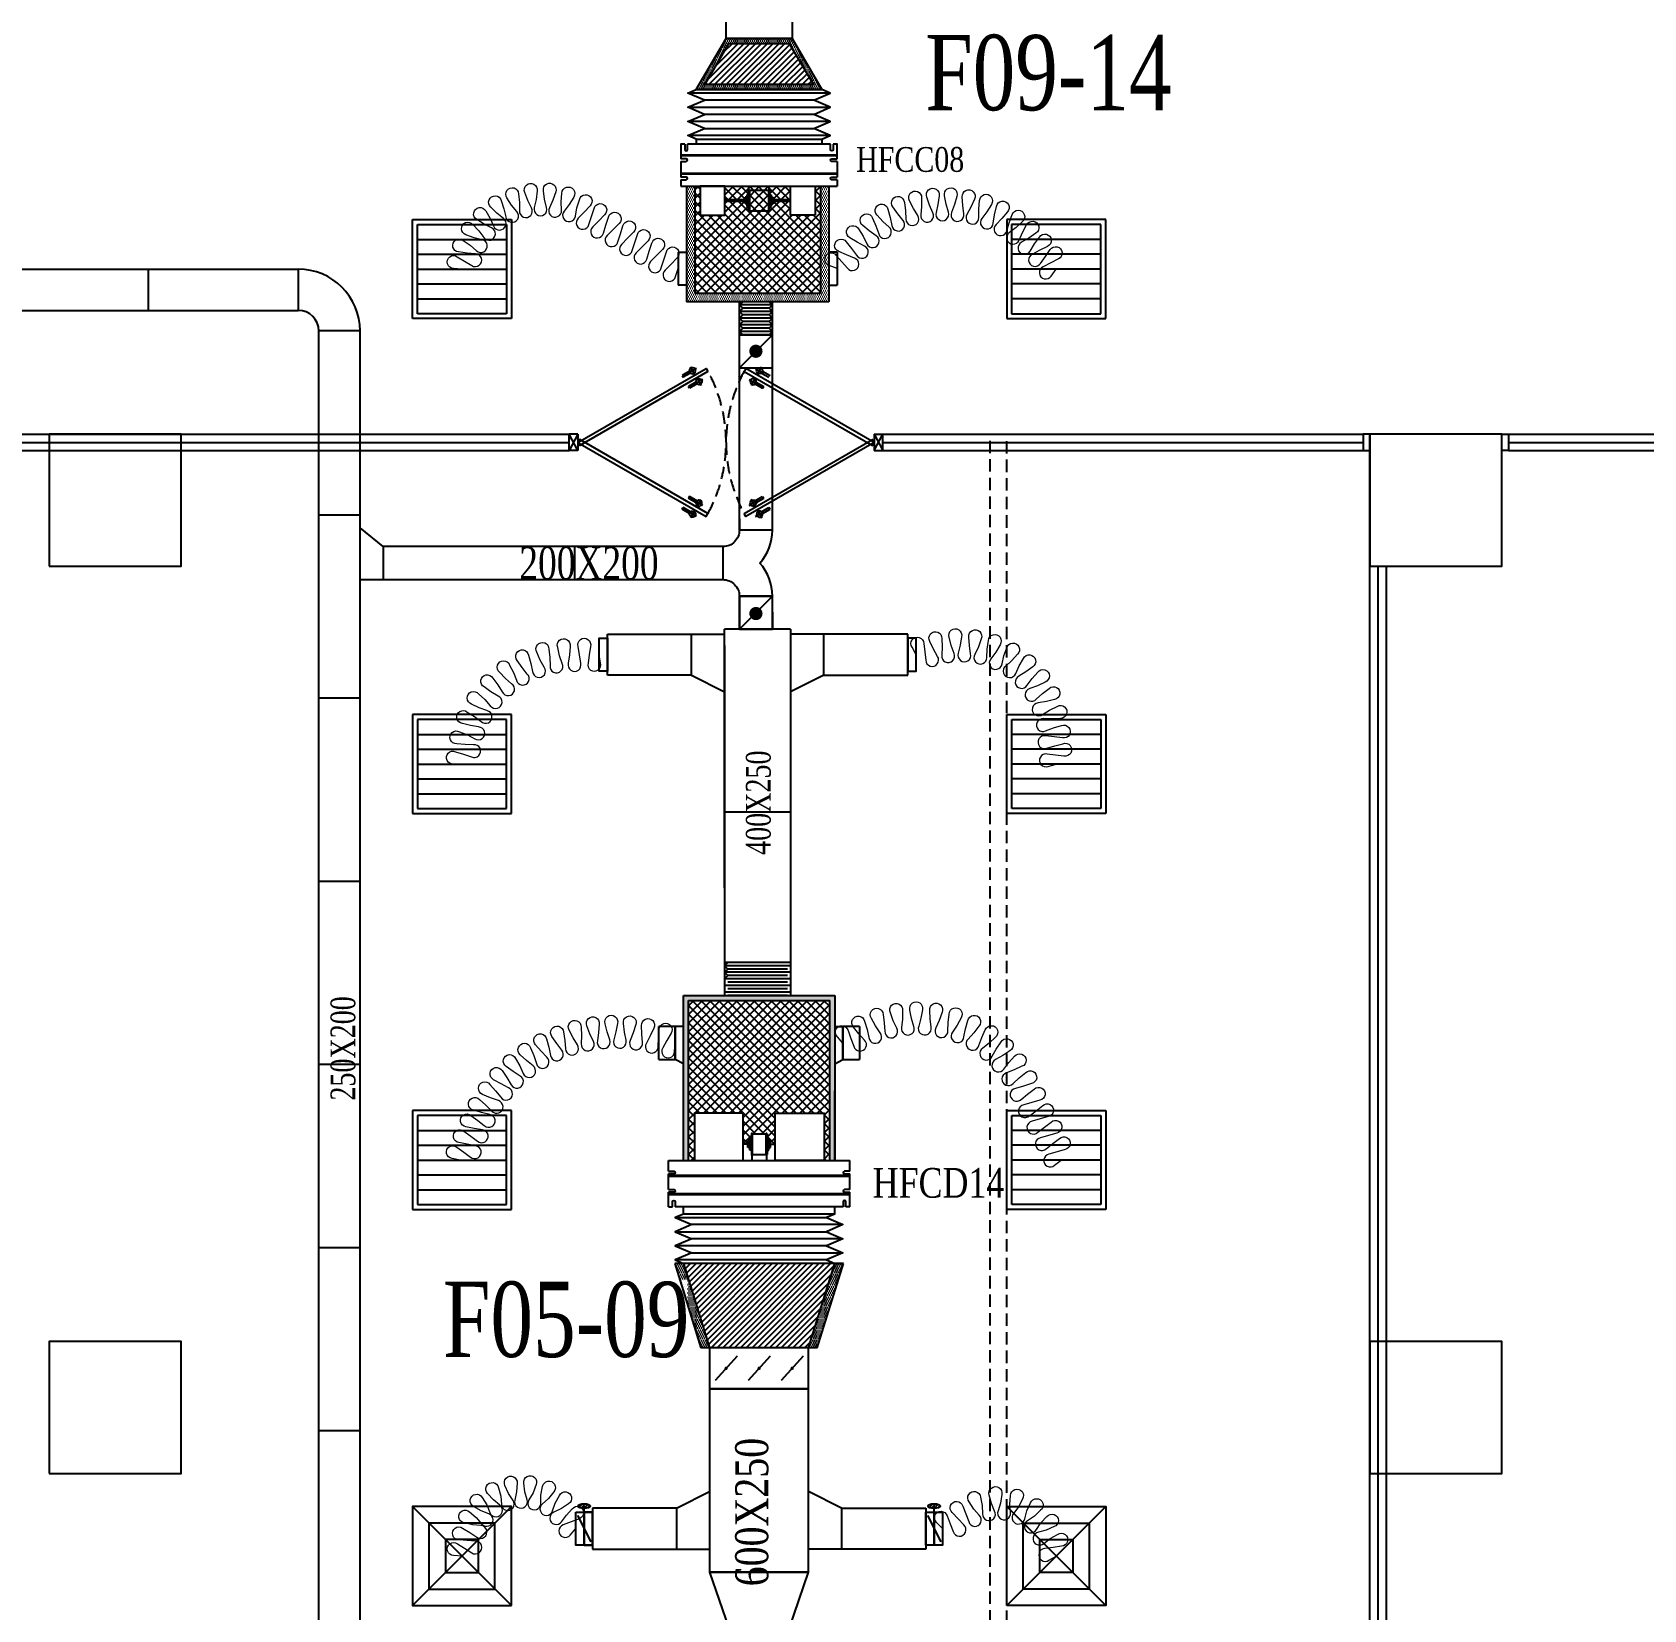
# Model space of a CAD drawing. Header units: metres. Extents: x 352651 to 1421851, y -87441 to -24441.
# Drawn here: x 738279 to 748041, y -66085 to -56524 of the extents above; entities that cross this region are included whole.
import ezdxf
from ezdxf.enums import TextEntityAlignment as Align

# ---------------------------------------------------------------- set-up
doc = ezdxf.new("R2010")
doc.units = ezdxf.units.M
doc.header["$LTSCALE"] = 300
doc.header["$MEASUREMENT"] = 0
doc.linetypes.add('DASHED2', pattern=[0.375, 0.25, -0.125])
for name, color, linetype in [('bat noi mem', 4, 'CONTINUOUS'), ('CUA', 8, 'CONTINUOUS'), ('CUAGIO', 2, 'CONTINUOUS'), ('KHUAT', 8, 'DASHED2'), ('KT', 1, 'CONTINUOUS'), ('thiet bi', 11, 'CONTINUOUS'), ('vach', 6, 'CONTINUOUS')]:
    doc.layers.add(name, color=color, linetype=linetype)
doc.layers.add('noi mem', color=5, linetype='BATTING', lineweight=0)
doc.styles.add('PHU', font='vntimeh.shx', dxfattribs={"width": 0.8})
doc.styles.add('ROMANS', font='romans.shx', dxfattribs={"width": 0.75, "bigfont": 'romancvn.shx'})
doc.linetypes.add('BATTING', pattern='A,0.0001,-0.1,[134,ltypeshp.shx,S=0.1,R=0,X=-0.1,Y=0],-0.2,[134,ltypeshp.shx,S=0.1,R=180,X=0.1,Y=0],-0.1', length=0.4001)
pattern_1 = [(180, (1298350.94, -6539.427), (-6.25, 12.5), [0, -12.5])]
pattern_2 = [(0, (-87371.301, -113850.794), (6.25, 12.5), [0, -12.5])]

# ---------------------------------------------------------------- blocks, each defined once
blk = doc.blocks.new('cot1')
at = {"layer": 'vach'}
blk.add_lwpolyline([(-400, -400), (400, -400), (400, 400), (-400, 400)], close=True, dxfattribs=at)
blk = doc.blocks.new('SAG')
at = {"layer": 'CUAGIO'}
for p, q in [((-300, 300), (-300, -300)), ((300, 300), (-300, 300)), ((300, -300), (300, 300)), ((-300, -300), (300, -300))]:
    blk.add_line(p, q, dxfattribs=at)
at = {"layer": 'CUAGIO', "color": 8}
for p, q in [((-270, 270), (-270, -270)), ((270, 270), (-270, 270)), ((-180, -270), (-180, 270)), ((-90, -270), (-90, 270)), ((0, -270), (0, 270)), ((90, -270), (90, 270)), ((180, -270), (180, 270)), ((270, -270), (270, 270)), ((-270, -270), (270, -270))]:
    blk.add_line(p, q, dxfattribs=at)
blk = doc.blocks.new('SAD')
at = {"layer": 'CUAGIO', "color": 8}
for p, q in [((-300, -300), (300, 300)), ((300, -300), (-300, 300))]:
    blk.add_line(p, q, dxfattribs=at)
at = {"layer": 'CUAGIO'}
blk.add_lwpolyline([(300, -300), (300, 300), (-300, 300), (-300, -300)], close=True, dxfattribs=at)
at = {"layer": 'CUAGIO', "color": 8}
for points in [[(200, -200), (200, 200), (-200, 200), (-200, -200)], [(100, -100), (100, 100), (-100, 100), (-100, -100)]]:
    blk.add_lwpolyline(points, close=True, dxfattribs=at)
blk = doc.blocks.new('1-van gio D200')
at = {"layer": 'CUAGIO'}
h = blk.add_hatch(dxfattribs=at)
h.set_pattern_fill('ANSI31', color=256, scale=100, style=0)
edge = h.paths.add_edge_path()
edge.add_ellipse((486127, -58494), major_axis=(-38.1, 0), ratio=0.310482, start_angle=0, end_angle=360, ccw=False)
for p, q in [((486167, -58437.3), (486087.1, -58277.5)), ((486127, -58257.4), (486127, -58494))]:
    blk.add_line(p, q, dxfattribs=at)
at = {"layer": 'CUAGIO', "const_width": 3}
for points in [[(486127, -58457.4), (486177, -58457.4), (486177, -58257.4), (486077, -58257.4), (486077, -58457.4), (486127, -58457.4)], [(486167, -58437.3), (486087.1, -58277.5)], [(486127, -58257.4), (486127, -58494)]]:
    blk.add_lwpolyline(points, dxfattribs=at)
at = {"layer": 'CUAGIO'}
blk.add_lwpolyline([(486177, -58457.4), (486077, -58457.4), (486077, -58257.4), (486177, -58257.4)], close=True, dxfattribs=at)
at = {"layer": 'CUAGIO', "const_width": 5.35}
blk.add_lwpolyline([(486130.7, -58357.4, -1), (486123.3, -58357.4, -1)], format="xyb", close=True, dxfattribs=at)
at = {"layer": 'CUAGIO', "extrusion": (0, 0, -1)}
blk.add_ellipse((486127, -58494), major_axis=(-38.1, 0), ratio=0.310482, start_param=-1.570796, end_param=4.712389, dxfattribs=at)
blk = doc.blocks.new('bac noi mem')
at = {"layer": 'bat noi mem'}
for p, q in [((493886.7, -64673), (493866.7, -64693)), ((494066.7, -64693), (493866.7, -64693)), ((493866.7, -64693), (493886.7, -64713)), ((493886.7, -64713), (493866.7, -64733)), ((494046.7, -64673), (493886.7, -64673)), ((494046.7, -64713), (493886.7, -64713)), ((494046.7, -64673), (494066.7, -64693)), ((494066.7, -64693), (494046.7, -64713)), ((494046.7, -64713), (494066.7, -64733)), ((494066.7, -64733), (493866.7, -64733)), ((493866.7, -64733), (493886.7, -64753)), ((493886.7, -64753), (493866.7, -64773)), ((494066.7, -64773), (493866.7, -64773)), ((493866.7, -64773), (493886.7, -64793)), ((493886.7, -64793), (493866.7, -64813)), ((494066.7, -64813), (493866.7, -64813)), ((493866.7, -64813), (493886.7, -64833)), ((494046.7, -64753), (493886.7, -64753)), ((494046.7, -64793), (493886.7, -64793)), ((494066.7, -64733), (494046.7, -64753)), ((494046.7, -64753), (494066.7, -64773)), ((494066.7, -64773), (494046.7, -64793)), ((494046.7, -64793), (494066.7, -64813)), ((494066.7, -64813), (494046.7, -64833)), ((493886.7, -64833), (493866.7, -64853)), ((494066.7, -64853), (493866.7, -64853)), ((493866.7, -64853), (493886.7, -64873)), ((494046.7, -64833), (493886.7, -64833)), ((494046.7, -64873), (493886.7, -64873)), ((494046.7, -64833), (494066.7, -64853)), ((494066.7, -64853), (494046.7, -64873))]:
    blk.add_line(p, q, dxfattribs=at)

msp = doc.modelspace()

# ---------------------------------------------------------------- hatches: boundary and pattern name
at = {"layer": 'CUAGIO'}
h = msp.add_hatch(dxfattribs=at)
h.set_pattern_fill('DOTS', color=256, scale=200, style=0)
h.set_pattern_definition(pattern_2)
h.paths.add_polyline_path([(742882, -56561.5), (742482, -56561.5), (742301, -56871.5), (743063, -56871.5)])
h.paths.add_polyline_path([(742864.7, -56591.5), (743010.7, -56841.5), (742353.2, -56841.5), (742499.2, -56591.5)], flags=16)
h = msp.add_hatch(dxfattribs=at)
h.set_pattern_fill('ANSI31', color=256, scale=200, style=0)
h.set_pattern_definition([(45, (-92358.12, -88621.382), (-17.6776695, 17.6776695), [])])
h.paths.add_polyline_path([(743010.7, -56841.5), (742864.7, -56591.5), (742499.2, -56591.5), (742353.2, -56841.5)])
h = msp.add_hatch(dxfattribs=at)
h.set_pattern_fill('DOTS', color=256, scale=200, style=0)
h.set_pattern_definition(pattern_2)
h.paths.add_polyline_path([(743104.3, -57457), (743054.3, -57457), (743054.3, -58107), (742292.3, -58107), (742292.3, -57457), (742242.3, -57457), (742242.3, -58157), (743104.3, -58157)])
at = {"layer": 'CUAGIO', "ltscale": 1.5}
h = msp.add_hatch(dxfattribs=at)
h.set_pattern_fill('ANSI37', color=9, scale=300, style=0)
h.set_pattern_definition([(45, (86000, 0), (-26.5165043, 26.5165043), []), (135, (86000, 0), (-26.5165043, -26.5165043), [])])
h.paths.add_polyline_path([(743054.3, -58107), (743054.3, -57457), (743022, -57457), (743022, -57632), (742872, -57632), (742872, -57549), (742766.7, -57549), (742766.7, -57564.7), (742756.2, -57564.7), (742756.2, -57524.3), (742766.7, -57524.3), (742766.7, -57539.9), (742872, -57539.9), (742872, -57457), (742474.5, -57457), (742474.5, -57632), (742324.5, -57632), (742324.5, -57457), (742292.3, -57457), (742292.3, -58107)])
h.paths.add_polyline_path([(742617.6, -57607.5, 0.725882), (742624.1, -57607.5)], flags=16)
h.paths.add_polyline_path([(742746.3, -57481.4, 0.725882), (742739.8, -57481.4), (742739.8, -57607.5, 0.725882), (742746.3, -57607.5)], flags=16)
h.paths.add_polyline_path([(742607.7, -57564.7), (742597.2, -57564.7), (742597.2, -57524.3), (742607.7, -57524.3)], flags=16)
at = {"layer": 'CUAGIO'}
h = msp.add_hatch(dxfattribs=at)
h.set_pattern_fill('DOTS', color=2, scale=200, style=0)
h.set_pattern_definition([(0, (144145.287, -32824.01), (6.25, 12.5), [0, -12.5])])
h.paths.add_polyline_path([(743110.1, -62391.5), (743110.1, -63361.5), (743140.1, -63361.5), (743140.1, -62361.5), (742224.1, -62361.5), (742224.1, -63361.5), (742254.1, -63361.5), (742254.1, -62391.5)])
at = {"layer": 'CUAGIO', "ltscale": 1.5}
h = msp.add_hatch(dxfattribs=at)
h.set_pattern_fill('ANSI37', color=9, scale=300, style=0)
h.set_pattern_definition([(45, (191560.246, -2760.965), (-26.5165043, 26.5165043), []), (135, (191560.246, -2760.965), (-26.5165043, -26.5165043), [])])
h.paths.add_polyline_path([(742585.3, -63075.5), (742585.3, -63262.9), (742614.7, -63262.9), (742614.7, -63242.7), (742625.3, -63242.7), (742625.3, -63226.9), (742635.2, -63226.9), (742635.2, -63202, -1), (742641.7, -63199.9), (742724, -63199.9, -1), (742730.5, -63202), (742730.5, -63226.9), (742740.4, -63226.9), (742740.4, -63242.7), (742750.9, -63242.7), (742750.9, -63262.9), (742780.3, -63262.9), (742780.3, -63075.5), (743075.3, -63075.5), (743075.3, -63361.5), (743110.1, -63361.5), (743110.1, -62391.5), (742254.1, -62391.5), (742254.1, -63361.5), (742290.3, -63361.5), (742290.3, -63075.5)])
at = {"layer": 'CUAGIO'}
h = msp.add_hatch(dxfattribs=at)
h.set_pattern_fill('DOTS', color=2, scale=200, angle=180, style=0)
h.set_pattern_definition(pattern_1)
h.paths.add_polyline_path([(742382.1, -64496.5), (742329.8, -64496.5), (742171.8, -63986.5), (742224.1, -63986.5)])
h = msp.add_hatch(dxfattribs=at)
h.set_pattern_fill('ANSI31', color=256, scale=200, style=0)
h.set_pattern_definition([(45, (-92358.12, -87912.58), (-17.6776695, 17.6776695), [])])
h.paths.add_polyline_path([(742224.1, -63986.5), (742382.1, -64496.5), (742982.1, -64496.5), (743140.1, -63986.5)])
h = msp.add_hatch(dxfattribs=at)
h.set_pattern_fill('DOTS', color=2, scale=200, angle=180, style=0)
h.set_pattern_definition(pattern_1)
h.paths.add_polyline_path([(743034.5, -64496.5), (742982.1, -64496.5), (743140.1, -63986.5), (743192.5, -63986.5)])

# ---------------------------------------------------------------- linework, layer by layer
at = {"layer": 'bat noi mem'}
for p, q in [((743113, -56892.9), (742251, -56892.9)), ((743113, -56892.9), (742251, -56892.9)), ((742251, -56978.6), (743113, -56978.6)), ((743013, -56935.7), (742351, -56935.7)), ((743113, -57064.3), (742251, -57064.3)), ((743013, -57021.5), (742351, -57021.5)), ((743113, -57150), (742251, -57150)), ((742301, -57171.5), (743063, -57171.5)), ((742351, -57107.2), (743013, -57107.2)), ((742873.3, -62161.5), (742473.3, -62161.5)), ((742493.3, -62161.5), (742473.3, -62181.5)), ((742873.3, -62181.5), (742473.3, -62181.5)), ((742473.3, -62181.5), (742493.3, -62201.5)), ((742493.3, -62201.5), (742473.3, -62221.5)), ((742873.3, -62221.5), (742473.3, -62221.5)), ((742473.3, -62221.5), (742493.3, -62241.5)), ((742493.3, -62241.5), (742473.3, -62261.5)), ((742873.3, -62261.5), (742473.3, -62261.5)), ((742853.3, -62201.5), (742493.3, -62201.5)), ((742853.3, -62241.5), (742493.3, -62241.5)), ((742873.3, -62301.5), (742473.3, -62301.5)), ((742873.3, -62341.5), (742473.3, -62341.5)), ((742853.3, -62281.5), (742493.3, -62281.5)), ((742853.3, -62321.5), (742493.3, -62321.5)), ((742853.3, -62361.5), (742493.3, -62361.5)), ((742174.1, -63707.9), (743090.1, -63707.9)), ((742174.1, -63793.6), (743090.1, -63793.6)), ((743190.1, -63750.7), (742274.1, -63750.7)), ((743190.1, -63836.5), (742274.1, -63836.5)), ((743090.1, -63879.3), (742174.1, -63879.3)), ((742274.1, -63922.2), (743190.1, -63922.2)), ((743090.1, -63965), (742174.1, -63965)), ((743140.1, -63986.5), (742224.1, -63986.5))]:
    msp.add_line(p, q, dxfattribs=at)
for points in [[(742301, -57171.5), (742251, -57150), (742351, -57107.2), (742251, -57064.3), (742351, -57021.5), (742251, -56978.6), (742351, -56935.7), (742251, -56892.9), (742301, -56871.5)], [(743063, -57171.5), (743113, -57150), (743013, -57107.2), (743113, -57064.3), (743013, -57021.5), (743113, -56978.6), (743013, -56935.7), (743113, -56892.9), (743063, -56871.5)], [(742224.1, -63686.5), (742174.1, -63707.9), (742274.1, -63750.7), (742174.1, -63793.6), (742274.1, -63836.5), (742174.1, -63879.3), (742274.1, -63922.2), (742174.1, -63965), (742224.1, -63986.5)], [(743140.1, -63686.5), (743090.1, -63707.9), (743190.1, -63750.7), (743090.1, -63793.6), (743190.1, -63836.5), (743090.1, -63879.3), (743190.1, -63922.2), (743090.1, -63965), (743140.1, -63986.5)]]:
    msp.add_lwpolyline(points, dxfattribs=at)
at = {"layer": 'CUA'}
for p, q in [((742302.9, -58561.4), (742252.8, -58590.4)), ((742292, -58597.8), (742266.1, -58552.8)), ((742661.3, -58561.4), (742711.5, -58590.4)), ((742672.2, -58597.8), (742698.2, -58552.8)), ((742261.1, -58578.4), (742216, -58604.4)), ((742216, -58604.4), (742222.3, -58615.2)), ((742267.3, -58589.2), (742222.3, -58615.2)), ((742299.5, -58645), (742254.5, -58671)), ((742305.8, -58655.8), (742260.7, -58681.8)), ((742341.4, -58628.1), (742291.2, -58657)), ((742304.5, -58619.3), (742330.5, -58664.3)), ((742566, -58604.4), (742559.8, -58615.2)), ((742622.9, -58628.1), (742673, -58657)), ((742659.8, -58619.3), (742633.8, -58664.3)), ((742658.5, -58655.8), (742703.5, -58681.8)), ((742664.7, -58645), (742709.8, -58671)), ((742697, -58589.2), (742742, -58615.2)), ((742703.2, -58578.4), (742748.2, -58604.4)), ((742260.7, -58681.8), (742254.5, -58671)), ((742703.5, -58681.8), (742709.8, -58671)), ((741532.1, -59059.6), (741532.1, -58960)), ((741584.9, -58960), (741532.1, -59059.6)), ((741584.9, -59059.6), (741532.1, -58960)), ((741584.9, -58960), (741532.1, -58960)), ((741584.9, -58960), (741584.9, -59059.6)), ((743379.4, -58960), (743379.4, -59059.6)), ((743379.4, -58960), (743432.1, -59059.6)), ((743379.4, -59059.6), (743432.1, -58960)), ((743379.4, -58960), (743432.1, -58960)), ((743432.1, -59059.6), (743432.1, -58960)), ((741584.9, -59059.6), (741532.1, -59059.6)), ((743379.4, -59059.6), (743432.1, -59059.6)), ((742260.7, -59337.8), (742254.5, -59348.6)), ((742299.5, -59374.6), (742254.5, -59348.6)), ((742305.8, -59363.8), (742260.7, -59337.8)), ((742658.5, -59363.8), (742703.5, -59337.8)), ((742664.7, -59374.6), (742709.8, -59348.6)), ((742703.5, -59337.8), (742709.8, -59348.6)), ((742216, -59415.2), (742222.3, -59404.4)), ((742261.1, -59441.2), (742216, -59415.2)), ((742267.3, -59430.4), (742222.3, -59404.4)), ((742302.9, -59458.2), (742252.8, -59429.2)), ((742292, -59421.8), (742266.1, -59466.8)), ((742341.4, -59391.5), (742291.2, -59362.6)), ((742304.5, -59400.3), (742330.5, -59355.3)), ((742622.9, -59391.5), (742673, -59362.6)), ((742659.8, -59400.3), (742633.8, -59355.3)), ((742661.3, -59458.2), (742711.5, -59429.2)), ((742672.2, -59421.8), (742698.2, -59466.8)), ((742697, -59430.4), (742742, -59404.4)), ((742703.2, -59441.2), (742748.2, -59415.2)), ((742748.2, -59415.2), (742742, -59404.4))]:
    msp.add_line(p, q, dxfattribs=at)
at = {"layer": 'CUA', "linetype": 'Continuous'}
for p, q in [((735982.1, -58959.6), (741532.1, -58959.6)), ((743432.1, -58959.6), (746342.1, -58959.6)), ((747222.1, -58959.6), (749532.1, -58959.6)), ((735932.1, -59009.6), (741532.1, -59009.6)), ((743432.1, -59009.6), (746342.1, -59009.6)), ((747222.1, -59009.6), (749532.1, -59009.6)), ((735882.1, -59059.6), (741532.1, -59059.6)), ((743432.1, -59059.6), (746342.1, -59059.6)), ((746382.1, -75859.6), (746382.1, -59059.6)), ((747222.1, -59059.6), (749532.1, -59059.6)), ((746432.1, -75859.6), (746432.1, -59759.6)), ((746482.1, -75859.6), (746482.1, -59759.6))]:
    msp.add_line(p, q, dxfattribs=at)
at = {"layer": 'CUA'}
for points in [[(742372.5, -58579.5), (741595.5, -59028.1), (741584.9, -59009.8), (742361.9, -58561.2)], [(742591.8, -58579.5), (743368.8, -59028.1), (743379.4, -59009.8), (742602.3, -58561.2)], [(742372.5, -59440.1), (741595.5, -58991.5), (741584.9, -59009.8), (742361.9, -59458.4)], [(742591.8, -59440.1), (743368.8, -58991.5), (743379.4, -59009.8), (742602.3, -59458.4)]]:
    msp.add_lwpolyline(points, close=True, dxfattribs=at)
at = {"layer": 'CUA', "linetype": 'Continuous'}
for points in [[(746382.1, -58959.6), (746342.1, -58959.6), (746342.1, -59059.6), (746382.1, -59059.6)], [(747182.1, -58959.6), (747222.1, -58959.6), (747222.1, -59059.6), (747182.1, -59059.6)]]:
    msp.add_lwpolyline(points, close=True, dxfattribs=at)
at = {"layer": 'CUA', "extrusion": (0, 0, -1)}
for centre, major_axis in [((742279, -58575.2), (17.6, -4.7)), ((742646.8, -58641.9), (-4.7, 17.6)), ((742317.5, -59377.7), (4.7, -17.6)), ((742685.2, -59444.4), (-17.6, 4.7))]:
    msp.add_ellipse(centre, major_axis=major_axis, ratio=1, dxfattribs=at)
at = {"layer": 'CUA'}
for centre, major_axis in [((742685.2, -58575.2), (-17.6, -4.7)), ((742317.5, -58641.9), (4.7, 17.6)), ((742279, -59444.4), (17.6, 4.7)), ((742646.8, -59377.7), (-4.7, -17.6))]:
    msp.add_ellipse(centre, major_axis=major_axis, ratio=1, dxfattribs=at)
at = {"layer": 'CUAGIO'}
for p, q in [((742301, -56871.5), (742482, -56561.5)), ((742482, -56561.5), (742882, -56561.5)), ((742882, -56561.5), (743063, -56871.5)), ((742301, -56871.5), (743063, -56871.5)), ((742301, -56871.5), (743063, -56871.5)), ((743013, -56935.7), (743013, -56935.7)), ((742242.3, -57457), (742242.3, -58157)), ((742292.3, -57457), (742292.3, -58107)), ((743054.3, -57457), (743054.3, -58107)), ((743104.3, -57457), (743104.3, -58157)), ((742192.3, -57856.2), (742192.3, -58056.2)), ((743154.3, -57856.2), (743154.3, -58056.2)), ((735650.2, -57959.6), (739890.1, -57959.5)), ((738980.6, -57959.6), (738980.6, -58209.6)), ((739890.1, -57959.5), (739890.1, -58209.5)), ((726109.7, -58209.6), (739890.1, -58209.5)), ((740015.5, -68910.2), (740015.1, -58334.5)), ((740265.1, -58334.5), (740015.1, -58334.5)), ((740265.5, -68910.2), (740265.1, -58334.5)), ((742562.8, -58357), (742762.8, -58357)), ((742762.8, -58357), (742562.8, -58556.9)), ((742562.8, -59541.5), (742562.8, -58367)), ((742762.8, -59541.5), (742762.8, -58367)), ((742562.8, -58556.9), (742762.8, -58556.9)), ((740265.1, -59450.4), (740015.1, -59450.4)), ((740405.4, -59641.5), (740265.2, -59528)), ((742562.8, -59474), (742562.8, -59541.5)), ((742762.8, -59541.5), (742762.8, -59474)), ((740405.4, -59641.5), (740405.4, -59841.5)), ((741563, -59641.5), (741563, -59841.5)), ((742462.8, -59641.5), (742462.8, -59841.5)), ((742462.8, -59641.5), (742462.8, -59841.5)), ((742562.8, -60141.5), (742562.8, -59941.5)), ((742762.8, -59941.5), (742562.8, -60141.5)), ((742562.8, -60026.2), (742562.8, -59941.5)), ((742762.8, -59941.5), (742562.8, -59941.5)), ((742562.8, -59941.5), (742562.8, -60098.1)), ((742762.8, -60141.5), (742762.8, -59941.5)), ((742762.8, -60026.2), (742762.8, -59941.5)), ((742762.8, -60098.1), (742762.8, -59941.5)), ((742562.8, -60039.3), (742562.8, -60141.5)), ((742762.8, -60039.3), (742762.8, -60141.5)), ((741763.3, -60421.4), (741763.3, -60171.4)), ((741763.3, -60171.4), (742473.3, -60171.4)), ((741773.3, -60171.4), (742473.3, -60171.4)), ((742273.3, -60421.4), (742273.3, -60171.4)), ((742273.3, -60421.4), (742273.3, -60171.4)), ((742473.3, -61709.3), (742473.3, -60141.5)), ((742873.3, -60141.5), (742473.3, -60141.5)), ((742562.8, -60141.5), (742762.8, -60141.5)), ((742873.3, -60141.5), (742873.3, -62361.5)), ((743573.2, -60171.4), (742873.3, -60171.4)), ((743583.2, -60171.4), (742873.3, -60171.4)), ((743073.3, -60421.4), (743073.3, -60171.4)), ((743073.3, -60421.4), (743073.3, -60171.4)), ((743583.2, -60421.4), (743583.2, -60171.4)), ((742473.3, -60240.5), (742473.3, -62361.5)), ((742273.3, -60421.4), (741763.3, -60421.4)), ((742273.3, -60421.4), (741773.3, -60421.4)), ((742273.3, -60421.4), (742473.3, -60521.4)), ((742273.3, -60421.4), (742473.3, -60521.4)), ((743073.3, -60421.4), (742873.3, -60521.4)), ((743073.3, -60421.4), (742873.3, -60521.4)), ((743073.3, -60421.4), (743573.2, -60421.4)), ((743073.3, -60421.4), (743583.2, -60421.4)), ((740265.1, -60560.4), (740015.1, -60560.4)), ((742873.3, -61251.5), (742473.3, -61251.5)), ((740265.1, -61670.4), (740015.1, -61670.4)), ((742254.1, -63361.5), (742254.1, -62391.5)), ((743110.1, -63361.5), (743110.1, -62391.5)), ((742074.4, -62750.8), (742074.4, -62550.8)), ((742174.1, -62550.8), (742074.4, -62550.8)), ((742174.1, -62750.8), (742174.1, -62550.8)), ((742174.1, -62550.8), (742174.1, -62750.8)), ((742174.1, -62550.8), (742174.1, -62750.8)), ((743190.1, -62550.8), (743190.1, -62750.8)), ((743190.1, -62550.8), (743190.1, -62750.8)), ((743190.1, -62750.8), (743190.1, -62550.8)), ((743289.8, -62550.8), (743289.8, -62750.8)), ((743190.1, -62750.8), (743289.8, -62750.8)), ((740265.1, -62780.4), (740015.1, -62780.4)), ((743140.1, -63361.5), (743140.1, -62940.1)), ((740265.1, -63890.4), (740015.1, -63890.4)), ((743034.5, -64496.5), (742329.8, -64496.5)), ((742549.1, -64547.2), (742415.2, -64695.8)), ((742749.1, -64547.2), (742615.2, -64695.8)), ((742949.1, -64547.2), (742815.2, -64695.8)), ((740265.1, -65000.4), (740015.1, -65000.4)), ((742182.1, -65468.3), (742382.1, -65368.3)), ((743182.1, -65468.3), (742982.1, -65368.3)), ((742182.1, -65468.3), (741672.1, -65468.3)), ((741672.1, -65468.3), (741672.1, -65718.3)), ((742182.1, -65468.3), (742182.1, -65718.3)), ((743182.1, -65468.3), (743692.1, -65468.3)), ((743182.1, -65468.3), (743182.1, -65718.3)), ((743692.1, -65468.3), (743692.1, -65718.3)), ((741672.1, -65718.3), (742382.1, -65718.3)), ((743692.1, -65718.3), (742982.1, -65718.3))]:
    msp.add_line(p, q, dxfattribs=at)
at = {"layer": 'CUAGIO', "color": 2}
for p, q in [((743155, -57417.5), (743155, -57457)), ((743104.3, -58157), (742242.3, -58157)), ((743054.3, -58107), (742292.3, -58107)), ((742562.8, -58367), (742562.8, -58157)), ((742762.8, -58367), (742762.8, -58157)), ((742224.1, -63361.5), (742224.1, -62361.5)), ((742224.1, -62361.5), (743140.1, -62361.5)), ((743140.1, -62361.5), (743140.1, -63361.5)), ((742254.1, -62391.5), (743110.1, -62391.5)), ((743192.5, -63986.5), (742171.8, -63986.5)), ((743140.1, -63986.5), (743192.5, -63986.5))]:
    msp.add_line(p, q, dxfattribs=at)
at = {"layer": 'CUAGIO'}
for points in [[(742482, -56311.5), (742882, -56311.5), (742882, -56561.5), (742482, -56561.5)], [(742482, -56561.5), (742882, -56561.5), (743063, -56871.5), (742301, -56871.5)], [(742499.2, -56591.5), (742864.7, -56591.5), (743010.7, -56841.5), (742353.2, -56841.5)], [(741763.3, -60396.4), (741713.3, -60396.4), (741713.3, -60196.4), (741763.3, -60196.4)], [(743583.2, -60396.4), (743633.2, -60396.4), (743633.2, -60196.4), (743583.2, -60196.4)], [(742382.1, -64746.5), (742982.1, -64746.5), (742982.1, -64496.5), (742382.1, -64496.5)], [(741672.1, -65493.3), (741622.1, -65493.3), (741622.1, -65693.3), (741672.1, -65693.3)], [(743692.1, -65493.3), (743742.1, -65493.3), (743742.1, -65693.3), (743692.1, -65693.3)], [(742982.1, -65856.5), (742382.1, -65856.5), (742557.1, -66366.5), (742807.1, -66366.5)]]:
    msp.add_lwpolyline(points, close=True, dxfattribs=at)
for points in [[(742192.3, -57856.2), (742242.3, -57856.2)], [(743154.3, -57856.2), (743104.3, -57856.2)], [(742242.3, -58056.2), (742192.3, -58056.2)], [(743104.3, -58056.2), (743154.3, -58056.2)], [(742224.1, -62550.8), (742174.1, -62550.8)], [(743140.1, -62550.8), (743190.1, -62550.8)], [(743140.1, -62550.8), (743190.1, -62550.8)], [(743289.8, -62550.8), (743190.1, -62550.8)], [(742074.4, -62750.8), (742174.1, -62750.8)], [(742224.1, -62776), (742174.1, -62750.8)], [(743140.1, -62776), (743190.1, -62750.8)], [(742171.8, -63986.5), (742329.8, -64496.5)], [(742982.1, -64496.5), (743140.1, -63986.5), (742224.1, -63986.5), (742382.1, -64496.5)], [(743034.5, -64496.5), (743192.5, -63986.5)]]:
    msp.add_lwpolyline(points, dxfattribs=at)
for points, const_width in [([(742682.8, -58457.4, -1), (742642.8, -58457.4, -1)], 40), ([(742682.8, -60047, -1), (742642.8, -60047, -1)], 40), ([(742477.1, -64621.5, -1), (742487.1, -64621.5, -1)], 10), ([(742677.1, -64621.5, -1), (742687.1, -64621.5, -1)], 10), ([(742877.1, -64621.5, -1), (742887.1, -64621.5, -1)], 10)]:
    msp.add_lwpolyline(points, format="xyb", close=True, dxfattribs=dict(at, const_width=const_width))
msp.add_lwpolyline([(740265.2, -59841.5), (742462.8, -59841.5, -0.414214), (742562.8, -59941.5), (742762.8, -59941.5), (742762.8, -59941.5, 0.184483), (742686.4, -59741.5, 0.184483), (742762.8, -59541.5), (742762.8, -59541.5), (742562.8, -59541.5, -0.414214), (742462.8, -59641.5), (740405.4, -59641.5)], format="xyb", dxfattribs=at)
at = {"layer": 'CUAGIO', "color": 2}
msp.add_lwpolyline([(742382.1, -65856.5), (742982.1, -65856.5), (742982.1, -64746.5), (742382.1, -64746.5)], close=True, dxfattribs=at)
at = {"layer": 'CUAGIO'}
for radius in [375, 125]:
    msp.add_arc((739890.1, -58334.5), radius, 0, 90, dxfattribs=at)
at = {"layer": 'KHUAT'}
for p, q in [((744082.1, -75836.9), (744082.1, -58959.6)), ((744182.1, -75839.3), (744182.1, -58959.6))]:
    msp.add_line(p, q, dxfattribs=at)
for centre, start, end in [((741582.9, -59009.8), 331.40997, 28.59003), ((743381.4, -59009.8), 151.40997, 208.59003)]:
    msp.add_arc(centre, 899.3, start, end, dxfattribs=at)
at = {"layer": 'noi mem', "linetype": 'ByBlock', "ltscale": 1.5}
for points in [[(740882.1, -57959.6), (740830.9, -57955.7, -1.333333), (740853.8, -57884.3), (740897.8, -57910.9), (740941.7, -57937.6, 1.333333), (740964.6, -57866.2), (740913.4, -57862.3), (740861.8, -57855.1, -1.333333), (740888.9, -57785.2), (740931.8, -57814.6), (740970.1, -57847.9, 1.333333), (741004.6, -57781.3), (740955.3, -57769.3), (740906.4, -57751.2, -1.333333), (740947.9, -57688.7), (740983.5, -57726.7), (741013.8, -57767.4, 1.333333), (741061.7, -57709.8), (741016.2, -57687.4), (740972.3, -57659.3, -1.333333), (741026.2, -57607.2), (741052.9, -57651.9), (741073.7, -57698.2, 1.333333), (741132.9, -57652.1), (741093.2, -57620.6), (741056.4, -57583.7, -1.333333), (741120.2, -57544.3), (741136.7, -57593.7), (741147.1, -57643.4, 1.333333), (741214.8, -57611.2), (741182.8, -57571.8), (741154.8, -57527.9, -1.333333), (741225.6, -57503.1), (741231, -57554.9), (741230.5, -57605.7, 1.333333), (741303.6, -57588.7), (741280.8, -57543.4), (741262.8, -57494.5, -1.333333), (741337.3, -57485.5), (741331.5, -57537.2), (741320.1, -57586.7, 1.333333), (741395.1, -57585.8), (741382.5, -57536.6), (741375.5, -57485, -1.333333), (741450.1, -57492.2), (741433.4, -57541.5), (741411.7, -57587.4, 1.333333), (741485.1, -57602.6), (741483.4, -57551.9), (741487.6, -57500, -1.333333), (741559, -57523), (741532, -57567.6), (741500.9, -57607.7, 1.333333), (741569.4, -57638.3), (741578.6, -57588.4), (741593.4, -57538.7, -1.333333), (741658.4, -57576), (741622.9, -57613.8), (741586.9, -57650.5, 1.333333), (741651.2, -57689.2), (741666.7, -57640.2), (741682.3, -57591.2, -1.333333), (741746.5, -57629.8), (741710.5, -57666.5), (741674.5, -57703.2, 1.333333), (741738.8, -57741.8), (741754.3, -57692.8), (741769.8, -57643.8, -1.333333), (741834.1, -57682.5), (741798.1, -57719.2), (741762.1, -57755.9, 1.333333), (741826.4, -57794.5), (741841.9, -57745.5), (741857.4, -57696.5, -1.333333), (741921.7, -57735.1), (741885.7, -57771.8), (741849.7, -57808.5, 1.333333), (741914, -57847.2), (741929.5, -57798.2), (741945, -57749.2, -1.333333), (742009.3, -57787.8), (741973.3, -57824.5), (741937.3, -57861.2, 1.333333), (742001.6, -57899.8), (742017.1, -57850.8), (742032.6, -57801.8, -1.333333), (742096.9, -57840.5), (742060.9, -57877.2), (742024.9, -57913.9, 1.333333), (742089.1, -57952.5), (742104.7, -57903.5), (742120.2, -57854.5, -1.333333), (742184.5, -57893.1), (742148.5, -57929.8), (742112.5, -57966.5, 1.333333), (742176.7, -58005.2), (742192.3, -57956.2)], [(743154.3, -57956.2), (743106.3, -57937.4, -1.333333), (743149.6, -57876.1), (743183.3, -57915.1), (743217, -57954.1, 1.333333), (743260.3, -57892.8), (743212.4, -57874), (743164.7, -57853.3, -1.333333), (743210.2, -57793.6), (743242.8, -57834), (743272, -57876, 1.333333), (743321.4, -57819.6), (743276, -57796.2), (743231.7, -57769.1, -1.333333), (743284.9, -57716.3), (743311.7, -57760.8), (743334.7, -57806.3, 1.333333), (743391.5, -57757.3), (743349.7, -57727.8), (743309.5, -57694.9, -1.333333), (743369.5, -57649.9), (743389.9, -57697.6), (743406.5, -57746, 1.333333), (743469.4, -57705.1), (743432.1, -57670.3), (743396.8, -57632.2, -1.333333), (743462.4, -57595.8), (743476.1, -57645.9), (743485.9, -57696, 1.333333), (743553.8, -57664.2), (743521.6, -57624.6), (743491.9, -57582, -1.333333), (743561.9, -57554.9), (743568.6, -57606.4), (743571.4, -57657.4, 1.333333), (743643, -57635.3), (743616.6, -57591.6), (743593, -57545.3, -1.333333), (743666.1, -57528.2), (743665.6, -57580.1), (743661.4, -57631, 1.333333), (743735.4, -57618.9), (743715.2, -57572), (743698.2, -57522.9, -1.333333), (743772.9, -57515.9), (743765.3, -57567.3), (743754.1, -57617.2, 1.333333), (743829.1, -57615.3), (743815.6, -57566.1), (743805.5, -57515.2, -1.333333), (743880.4, -57518.5), (743865.8, -57568.3), (743847.9, -57616.2, 1.333333), (743922.4, -57624.7), (743915.8, -57574), (743912.8, -57522.2, -1.333333), (743986.5, -57535.8), (743965.2, -57583.2), (743940.9, -57628.1, 1.333333), (744013.6, -57646.8), (744013.9, -57595.7), (744018.1, -57543.9, -1.333333), (744089.3, -57567.6), (744061.7, -57611.5), (744031.4, -57652.7, 1.333333), (744100.8, -57681.2), (744108.2, -57630.6), (744119.4, -57579.9, -1.333333), (744186.7, -57613.1), (744153.3, -57652.9), (744117.7, -57689.5, 1.333333), (744182.5, -57727.2), (744196.8, -57678.2), (744214.9, -57629.5, -1.333333), (744276.9, -57671.6), (744238.4, -57706.4), (744198.1, -57737.8, 1.333333), (744257.1, -57784.1), (744278, -57737.4), (744302.6, -57691.7, -1.333333), (744358.3, -57741.9), (744315.3, -57771.1), (744271.1, -57796.7, 1.333333), (744323.2, -57850.6), (744350.3, -57807.3), (744380, -57765.1, -1.333333), (744429.2, -57821.8), (744383.3, -57845.3), (744337.3, -57868.6, 1.333333), (744386.3, -57925.4), (744416.1, -57883.4), (744445.9, -57841.4, -1.333333), (744494.9, -57898.2), (744449, -57921.5), (744403, -57944.8, 1.333333), (744452, -58001.6), (744481.8, -57959.6)], [(740882.1, -60959.6), (740831.6, -60959.1, -1.333333), (740843.3, -60885.1), (740891.5, -60900.3), (740939.5, -60915.8, 1.333333), (740951.7, -60841.8), (740901.2, -60841.1), (740850.2, -60836.8, -1.333333), (740867.5, -60763.8), (740915, -60782.8), (740959.5, -60805.5, 1.333333), (740983.2, -60734.4), (740934, -60725.9), (740884.6, -60712.5, -1.333333), (740914.6, -60643.8), (740958, -60670.9), (740997.7, -60701.2, 1.333333), (741033.7, -60635.5), (740986.9, -60618.4), (740940.6, -60596.3, -1.333333), (740982.5, -60534.1), (741020.3, -60568.6), (741053.9, -60605.5, 1.333333), (741101.2, -60547.2), (741058.1, -60522), (741016.5, -60492.1, -1.333333), (741068.8, -60438.3), (741099.9, -60479), (741126.4, -60521.3, 1.333333), (741183.2, -60472.5), (741145.4, -60439.9), (741109.9, -60403.1, -1.333333), (741170.9, -60359.5), (741194.2, -60405.1), (741212.7, -60451.5, 1.333333), (741277.4, -60413.6), (741246, -60374.8), (741217.6, -60332.2, -1.333333), (741285.4, -60300.2), (741300.2, -60349.3), (741310.1, -60398.2, 1.333333), (741380.5, -60372.4), (741356.5, -60328.7), (741336.2, -60281.6, -1.333333), (741408.7, -60262.3), (741414.5, -60313.2), (741415.5, -60363.1, 1.333333), (741489.4, -60350.4), (741473.6, -60303.1), (741462, -60253.2, -1.333333), (741536.8, -60247.1), (741533.4, -60298.2), (741526.5, -60348.2, 1.333333), (741601.5, -60347.2), (741593.3, -60297.4), (741585.4, -60247.5, -1.333333), (741660.4, -60246.8), (741653.3, -60296.9), (741646.3, -60347, 1.333333), (741721.3, -60346.3), (741713.3, -60296.4)], [(743633.2, -60296.4), (743608.4, -60251.8, -1.333333), (743679.8, -60228.9), (743685.6, -60279.5), (743691.3, -60330.1, 1.333333), (743762.8, -60307.3), (743738, -60262.7), (743716.1, -60216, -1.333333), (743788.9, -60197.8), (743791.4, -60249.4), (743788.8, -60299.7, 1.333333), (743863, -60288.7), (743845.9, -60241.3), (743833.3, -60191.2, -1.333333), (743908.3, -60187.5), (743900.8, -60238.6), (743888.5, -60287.4, 1.333333), (743963.5, -60290.9), (743955.8, -60241.2), (743953.2, -60189.6, -1.333333), (744027.4, -60200.3), (744010.3, -60249.1), (743988.8, -60294.6, 1.333333), (744061.6, -60312.5), (744063.7, -60262.2), (744071.1, -60211.1, -1.333333), (744141.8, -60236), (744115.6, -60280.5), (744085.7, -60321, 1.333333), (744153.7, -60352.6), (744165.5, -60303.7), (744182.6, -60255, -1.333333), (744247.2, -60293), (744212.9, -60331.6), (744175.8, -60365.6, 1.333333), (744236.4, -60409.8), (744257.4, -60364), (744283.6, -60319.5, -1.333333), (744339.6, -60369.4), (744298.5, -60400.6), (744255.5, -60426.8, 1.333333), (744306.4, -60481.8), (744335.9, -60441), (744370.2, -60402.4, -1.333333), (744415.5, -60462.1), (744369.1, -60484.8), (744321.9, -60502.2, 1.333333), (744361.3, -60566), (744398, -60531.6), (744439.1, -60500.4, -1.333333), (744472.1, -60567.8), (744422.2, -60581.1), (744372.5, -60589, 1.333333), (744398.8, -60659.3), (744441.5, -60632.6), (744487.9, -60609.9, -1.333333), (744507.2, -60682.4), (744455.7, -60685.8), (744405.4, -60684, 1.333333), (744417.6, -60758), (744464.7, -60740.1), (744513.8, -60725.9, -1.333333), (744520.2, -60800.6), (744469.3, -60794.9), (744418.7, -60788.8, 1.333333), (744424.5, -60863.6), (744473.6, -60849.8), (744522.7, -60836, -1.333333), (744528.5, -60910.8), (744477.9, -60904.7), (744427.2, -60898.6, 1.333333), (744433.1, -60973.4), (744482.1, -60959.6)], [(743190.1, -62650.8), (743156.4, -62612.7, -1.333333), (743220.8, -62574.3), (743238.3, -62622.1), (743255.5, -62669.9, 1.333333), (743320.1, -62631.7), (743286.4, -62593.6), (743254.6, -62553.2, -1.333333), (743321.1, -62518.5), (743336, -62567.7), (743346.6, -62616.9, 1.333333), (743415.7, -62587.6), (743387.6, -62545.8), (743362.5, -62500.9, -1.333333), (743433.6, -62477.1), (743440.6, -62528.1), (743443.4, -62578.4, 1.333333), (743516.1, -62560.2), (743495, -62514.6), (743477.3, -62466.2, -1.333333), (743551.3, -62453.9), (743550.2, -62505.4), (743545, -62555.4, 1.333333), (743619.7, -62549), (743605.9, -62500.5), (743596.1, -62450.1, -1.333333), (743671.1, -62449.5), (743661.9, -62500.1), (743648.9, -62548.8, 1.333333), (743723.7, -62554.1), (743717.7, -62504.1), (743715.9, -62452.7, -1.333333), (743790.1, -62463.9), (743773.1, -62512.5), (743752.6, -62558.5, 1.333333), (743825.6, -62575.5), (743827.6, -62525.2), (743833.9, -62474.2, -1.333333), (743905.3, -62496.9), (743880.9, -62542.2), (743853.5, -62584.4, 1.333333), (743922.9, -62612.7), (743932.8, -62563.3), (743947, -62513.9, -1.333333), (744014, -62547.6), (743982.8, -62588.5), (743949, -62625.8, 1.333333), (744013.2, -62664.7), (744030.6, -62617.5), (744052.4, -62570.9, -1.333333), (744113.3, -62614.7), (744076.1, -62650.1), (744036.9, -62681.7, 1.333333), (744094.1, -62730.2), (744118.8, -62686.3), (744147.7, -62643.7, -1.333333), (744200.9, -62696.5), (744158.6, -62725.7), (744114.9, -62750.8, 1.333333), (744163.8, -62807.6), (744195.1, -62768.1), (744230.2, -62730.6, -1.333333), (744274.5, -62791.1), (744228.1, -62813.3), (744181, -62831.2, 1.333333), (744220.4, -62895), (744257.5, -62860.9), (744297.7, -62829.2, -1.333333), (744332.5, -62895.6), (744283.5, -62910.5), (744234.6, -62924.8, 1.333333), (744268.7, -62991.6), (744308.9, -62960.4), (744349.1, -62929.3, -1.333333), (744383.2, -62996.1), (744334.3, -63010.3), (744285.4, -63024.5, 1.333333), (744319.5, -63091.4), (744359.7, -63060.2), (744400, -63029.1, -1.333333), (744434, -63095.9), (744385.1, -63110.1), (744336.2, -63124.3, 1.333333), (744370.3, -63191.2), (744410.5, -63160), (744450.8, -63128.8, -1.333333), (744484.8, -63195.7), (744435.9, -63209.9), (744387.1, -63224.1, 1.333333), (744421.1, -63290.9), (744461.3, -63259.8), (744501.6, -63228.6, -1.333333), (744535.6, -63295.5), (744486.7, -63309.7), (744437.9, -63323.9, 1.333333), (744471.9, -63390.7), (744512.1, -63359.6)], [(740872.1, -63359.6), (740821.9, -63349.7, -1.333333), (740852, -63281.1), (740893.3, -63311.4), (740934.6, -63341.8, 1.333333), (740964.7, -63273.2), (740914.5, -63263.3), (740864.2, -63253.5, -1.333333), (740894.4, -63184.8), (740935.6, -63215.2), (740976.9, -63245.6, 1.333333), (741007.1, -63176.9), (740956.8, -63167.1), (740906.5, -63157.2, -1.333333), (740936.7, -63088.5), (740978, -63119), (741017.7, -63150.8, 1.333333), (741050.5, -63083.4), (741001, -63071.7), (740951.6, -63056.9, -1.333333), (740988.2, -62991.5), (741026.7, -63025.9), (741062.5, -63062, 1.333333), (741102.8, -62998.8), (741055, -62981.6), (741007.6, -62961.2, -1.333333), (741051.5, -62900.4), (741085.8, -62939), (741117.2, -62979, 1.333333), (741164.5, -62920.8), (741119, -62898.2), (741074.2, -62872.5, -1.333333), (741124.8, -62817.1), (741154.4, -62859.4), (741181, -62902.8, 1.333333), (741234.7, -62850.5), (741192.1, -62822.7), (741150.6, -62792.1, -1.333333), (741207.2, -62742.9), (741231.8, -62788.3), (741253.2, -62834.4, 1.333333), (741312.6, -62788.6), (741273.4, -62756.2), (741235.7, -62720.9, -1.333333), (741297.6, -62678.6), (741316.8, -62726.5), (741332.8, -62774.8, 1.333333), (741397, -62736.1), (741361.8, -62699.4), (741328.4, -62660, -1.333333), (741394.7, -62625.1), (741408.3, -62674.9), (741418.6, -62724.7, 1.333333), (741486.9, -62693.6), (741456.1, -62653.1), (741427.4, -62610.2, -1.333333), (741497.4, -62583.1), (741505.1, -62634.1), (741509.7, -62684.8, 1.333333), (741581.1, -62661.7), (741555.1, -62617.9), (741531.6, -62572, -1.333333), (741604.2, -62553.1), (741606, -62604.7), (741604.7, -62655.5, 1.333333), (741678.3, -62640.8), (741657.5, -62594.4), (741639.4, -62546.1, -1.333333), (741713.7, -62535.6), (741709.6, -62587.1), (741702.5, -62637.4, 1.333333), (741777.2, -62631.3), (741762, -62582.7), (741749.5, -62532.7, -1.333333), (741824.5, -62530.8), (741814.5, -62581.4), (741801.7, -62630.7, 1.333333), (741876.6, -62633.1), (741867.1, -62583.2), (741860.4, -62532, -1.333333), (741935.1, -62538.7), (741919.4, -62587.9), (741901, -62635.3, 1.333333), (741975.2, -62646.4), (741971.4, -62595.6), (741970.7, -62544, -1.333333), (742044.1, -62559.3), (742022.8, -62606.3), (741999.1, -62651.3, 1.333333), (742071.5, -62670.8), (742073.6, -62620), (742077.5, -62568.9, -1.333333), (742149.2, -62590.8), (742123.9, -62635.4), (742098.5, -62679.9, 1.333333), (742170.2, -62701.9), (742174.1, -62650.8)], [(740882.1, -65759.6), (740830.7, -65755.7, -1.333333), (740854.4, -65684.5), (740897.9, -65712.1), (740941.4, -65739.7, 1.333333), (740965, -65668.5), (740913.6, -65664.6), (740862.3, -65660.7, -1.333333), (740885.9, -65589.6), (740929.4, -65617.2), (740972, -65645.4, 1.333333), (740996.9, -65574.6), (740945.9, -65570), (740894.8, -65558.1, -1.333333), (740928.7, -65491.2), (740968.5, -65525.4), (741001.1, -65564.2, 1.333333), (741044.8, -65503.3), (740997.6, -65484.8), (740952.5, -65458.1, -1.333333), (741005, -65404.6), (741032.6, -65449.2), (741051.9, -65496, 1.333333), (741112, -65451.1), (741072.7, -65419.3), (741037.8, -65380.2, -1.333333), (741104, -65345), (741116.8, -65395.9), (741121.1, -65446.3, 1.333333), (741191.9, -65421.8), (741164, -65379.5), (741142.6, -65331.6, -1.333333), (741216.3, -65318.2), (741213.2, -65370.6), (741202, -65419.9, 1.333333), (741276.9, -65417.9), (741263.1, -65369.2), (741257.1, -65317.1, -1.333333), (741331.5, -65326.6), (741312.7, -65375.5), (741287.1, -65419.2, 1.333333), (741359.1, -65440), (741360.7, -65389.4), (741370.7, -65337.9, -1.333333), (741438.8, -65369.4), (741406, -65410.4), (741368.4, -65444.2, 1.333333), (741430.8, -65485.8), (741447.6, -65438.1), (741472.8, -65392, -1.333333), (741528.1, -65442.6), (741484.5, -65471.8), (741438.4, -65492.7, 1.333333), (741485.3, -65551.2), (741515.7, -65510.8), (741550, -65472.2, -1.333333), (741592.3, -65534.2), (741543.9, -65552), (741495.6, -65569.9, 1.333333), (741537.9, -65631.9), (741572.1, -65593.3)], [(743792.1, -65593.3), (743757.5, -65556.1, -1.333333), (743820.9, -65516.1), (743839.6, -65563.4), (743858.2, -65610.8, 1.333333), (743921.7, -65570.8), (743887, -65533.5), (743852.3, -65496.3, -1.333333), (743915.7, -65456.3), (743934.4, -65503.6), (743951.6, -65550.8, 1.333333), (744015.9, -65512.3), (743982.5, -65474.8), (743954.2, -65431.1, -1.333333), (744023.6, -65402.6), (744034.3, -65453.6), (744035.7, -65503.3, 1.333333), (744108.9, -65486.9), (744088.9, -65441.3), (744076.7, -65390.7, -1.333333), (744151.6, -65386.7), (744144.8, -65438.3), (744129.8, -65485.7, 1.333333), (744204.3, -65494.4), (744200.4, -65444.8), (744205.6, -65393, -1.333333), (744277.6, -65414), (744254.2, -65460.5), (744224.3, -65500.2, 1.333333), (744291.8, -65533), (744304.6, -65484.9), (744326.6, -65437.7, -1.333333), (744387.6, -65481.3), (744350.1, -65517.4), (744308.8, -65545.1, 1.333333), (744361.7, -65598.3), (744389.6, -65557.1), (744426, -65519.9, -1.333333), (744469.2, -65581.2), (744421.9, -65602.9), (744373.8, -65615.4, 1.333333), (744406.1, -65683), (744446.1, -65653.4), (744490.4, -65628.2, -1.333333), (744514.7, -65699.2), (744464.2, -65706.5), (744413.8, -65713.5, 1.333333), (744437.8, -65784.5), (744482.1, -65759.6)]]:
    msp.add_lwpolyline(points, format="xyb", dxfattribs=at)
at = {"layer": 'thiet bi'}
for p, q in [((742301, -57171.5), (742301, -57203)), ((743063, -57171.5), (743063, -57203)), ((743155, -57269), (742209, -57269)), ((743155, -57274), (742209, -57274)), ((743155, -57380), (742209, -57380)), ((743155, -57385), (742209, -57385)), ((742209, -57417.5), (742209, -57457)), ((742209, -57457), (743155, -57457)), ((742620.8, -57479.1), (742620.8, -57457)), ((742624.1, -57481.4), (742624.1, -57607.5)), ((742739.8, -57481.4), (742739.8, -57607.5)), ((742743.1, -57479.1), (742743.1, -57457)), ((742746.3, -57607.5), (742746.3, -57481.4)), ((742594.2, -57539.9), (742474.5, -57539.9)), ((742474.5, -57539.9), (742474.5, -57549)), ((742594.2, -57549), (742474.5, -57549)), ((742607.7, -57524.3), (742597.2, -57524.3)), ((742597.2, -57524.3), (742597.2, -57564.7)), ((742607.7, -57564.7), (742597.2, -57564.7)), ((742617.6, -57508.5), (742607.7, -57508.5)), ((742607.7, -57508.5), (742607.7, -57580.4)), ((742617.6, -57580.4), (742607.7, -57580.4)), ((742746.3, -57508.5), (742756.2, -57508.5)), ((742746.3, -57580.4), (742756.2, -57580.4)), ((742756.2, -57508.5), (742756.2, -57580.4)), ((742756.2, -57524.3), (742766.7, -57524.3)), ((742756.2, -57564.7), (742766.7, -57564.7)), ((742766.7, -57524.3), (742766.7, -57564.7)), ((742872, -57539.9), (742766.7, -57539.9)), ((742872, -57549), (742766.7, -57549)), ((742614.7, -63283.1), (742614.7, -63242.7)), ((742625.3, -63242.7), (742614.7, -63242.7)), ((742625.3, -63298.9), (742625.3, -63226.9)), ((742635.2, -63226.9), (742625.3, -63226.9)), ((742635.2, -63199.9), (742635.2, -63326)), ((742635.2, -63199.9), (742730.5, -63199.9)), ((742641.7, -63326), (742641.7, -63199.9)), ((742724, -63326), (742724, -63199.9)), ((742730.5, -63199.9), (742730.5, -63326)), ((742730.5, -63226.9), (742740.4, -63226.9)), ((742740.4, -63298.9), (742740.4, -63226.9)), ((742740.4, -63242.7), (742750.9, -63242.7)), ((742750.9, -63283.1), (742750.9, -63242.7)), ((742614.7, -63262.9), (742585.3, -63262.9)), ((742625.3, -63283.1), (742614.7, -63283.1)), ((742635.2, -63298.9), (742625.3, -63298.9)), ((742635.2, -63326), (742730.5, -63326)), ((742638.4, -63328.3), (742638.4, -63361.5)), ((742727.3, -63328.3), (742727.3, -63361.5)), ((742730.5, -63298.9), (742740.4, -63298.9)), ((742740.4, -63283.1), (742750.9, -63283.1)), ((742750.9, -63262.9), (742780.3, -63262.9)), ((742133.2, -63427.5), (742133.2, -63361.5)), ((742133.2, -63538.5), (742133.2, -63443.5)), ((743232.2, -63427.5), (743232.2, -63361.5)), ((743232.2, -63538.5), (743232.2, -63443.5)), ((743231.7, -63453.2), (742133.7, -63453.2)), ((743231.7, -63458.2), (742133.7, -63458.2)), ((742133.2, -63643.5), (742133.2, -63554.5)), ((743231.7, -63564.2), (742133.7, -63564.2)), ((743231.7, -63569.7), (742133.7, -63569.7)), ((743191.6, -63643.5), (742173.8, -63643.5)), ((742224.1, -63686.5), (742224.1, -63643.5)), ((743140.1, -63686.5), (743140.1, -63643.5)), ((743232.2, -63643.5), (743232.2, -63554.5)), ((743140.1, -63686.5), (742224.1, -63686.5))]:
    msp.add_line(p, q, dxfattribs=at)
for points in [[(742233, -57203), (742209, -57203), (742209, -57290.5)], [(743115, -57203), (742249, -57203)], [(743155, -57203), (743131, -57203)], [(743155, -57290.5), (743155, -57203), (743131, -57203)], [(742209, -57306.5), (742209, -57401.5)], [(743155, -57306.5), (743155, -57401.5)], [(742746.3, -57607.5), (742617.6, -57607.5), (742617.6, -57481.4), (742746.3, -57481.4)], [(742133.2, -63361.5), (743232.2, -63361.5)], [(742133.2, -63538.5), (742133.2, -63443.5)], [(743232.2, -63538.5), (743232.2, -63443.5)], [(742133.2, -63643.5), (742157.8, -63643.5)], [(743232.2, -63643.5), (743207.6, -63643.5)]]:
    msp.add_lwpolyline(points, dxfattribs=at)
for points in [[(742233, -57203), (742233, -57235, 1), (742249, -57235), (742249, -57203)], [(743131, -57203), (743131, -57235, -1), (743115, -57235), (743115, -57203)], [(742209, -57306.5), (742241, -57306.5, 1), (742241, -57290.5), (742209, -57290.5)], [(743155, -57306.5), (743123, -57306.5, -1), (743123, -57290.5), (743155, -57290.5)], [(742209, -57417.5), (742241, -57417.5, 1), (742241, -57401.5), (742209, -57401.5)], [(743155, -57417.5), (743123, -57417.5, -1), (743123, -57401.5), (743155, -57401.5)], [(742133.2, -63427.5), (742165.8, -63427.5, -1), (742165.8, -63443.5), (742133.2, -63443.5)], [(743232.2, -63427.5), (743199.6, -63427.5, 1), (743199.6, -63443.5), (743232.2, -63443.5)], [(742133.2, -63538.5), (742165.8, -63538.5, -1), (742165.8, -63554.5), (742133.2, -63554.5)], [(743232.2, -63538.5), (743199.6, -63538.5, 1), (743199.6, -63554.5), (743232.2, -63554.5)], [(742157.8, -63643.5), (742157.8, -63611.5, -1), (742173.8, -63611.5), (742173.8, -63643.5)], [(743207.6, -63643.5), (743207.6, -63611.5, 1), (743191.6, -63611.5), (743191.6, -63643.5)]]:
    msp.add_lwpolyline(points, format="xyb", dxfattribs=at)
for points in [[(742324.5, -57632), (742474.5, -57632), (742474.5, -57457), (742324.5, -57457)], [(743022, -57632), (742872, -57632), (742872, -57457), (743022, -57457)], [(742585.3, -63075.5), (742290.3, -63075.5), (742290.3, -63361.5), (742585.3, -63361.5)], [(742780.3, -63075.5), (743075.3, -63075.5), (743075.3, -63361.5), (742780.3, -63361.5)]]:
    msp.add_lwpolyline(points, close=True, dxfattribs=at)
for centre, start, end in [((742620.8, -57482.5), 18.04953, 161.95047), ((742743.1, -57482.5), 18.04953, 161.95047), ((742620.8, -57606.5), 198.04953, 341.95047), ((742743.1, -57606.5), 198.04953, 341.95047), ((742638.4, -63200.9), 18.04953, 161.95047), ((742727.3, -63200.9), 18.04953, 161.95047), ((742638.4, -63324.9), 198.04953, 341.95047), ((742727.3, -63324.9), 198.04953, 341.95047)]:
    msp.add_arc(centre, 3.41, start, end, dxfattribs=at)

# ---------------------------------------------------------------- block references
at = {"layer": 'CUAGIO', "xscale": -1}
for p, rotation in [((740882.1, -57959.6), 270), ((744482.1, -60959.6), 90), ((744482.1, -63359.6), 90)]:
    msp.add_blockref('SAG', p, dxfattribs=dict(at, rotation=rotation))
at = {"layer": 'CUAGIO'}
for name, p, rotation in [('SAG', (744481.8, -57959.6), 90), ('SAG', (740882.1, -60959.6), 270), ('SAG', (740882.1, -63359.6), 270), ('1-van gio D200', (1227749.2, -123950.7), 180), ('1-van gio D200', (1229869.2, -123950.7), 180)]:
    msp.add_blockref(name, p, dxfattribs=dict(at, rotation=rotation))
for name, p in [('bac noi mem', (248696.1, 6516)), ('SAD', (740882.1, -65759.6))]:
    msp.add_blockref(name, p, dxfattribs=at)
at = {"layer": 'CUAGIO', "xscale": -1}
msp.add_blockref('SAD', (744482.1, -65759.6), dxfattribs=at)
at = {"layer": 'vach'}
for p in [(738782.1, -59359.6), (746782.1, -59359.6), (738782.1, -64859.6), (746782.1, -64859.6)]:
    msp.add_blockref('cot1', p, dxfattribs=at)

# ---------------------------------------------------------------- texts
at = {"layer": 'CUAGIO', "color": 2, "style": 'PHU', "width": 0.75}
msp.add_text('200x200', height=200, dxfattribs=at).set_placement((741651.5, -59841.5), align=Align.CENTER)
for s, p in [('400x250', (742752.2, -61193.5)), ('250x200', (740236, -62682.7))]:
    msp.add_text(s, height=150, rotation=90, dxfattribs=at).set_placement(p, align=Align.CENTER)
at = {"layer": 'CUAGIO', "color": 2, "style": 'PHU'}
for s, insert, char_height, width, attachment_point in [('hfcc08', (743270, -57220), 150, 679.92, 1), ('hfcd14', (743370, -63590), 180, 745.013, 7)]:
    msp.add_mtext(s, dxfattribs=dict(at, insert=insert, char_height=char_height, width=width, attachment_point=attachment_point))
at = {"layer": 'CUAGIO', "color": 2, "insert": (742537.4, -65043), "char_height": 200, "width": 1155.253, "attachment_point": 3, "rotation": 90, "style": 'PHU'}
msp.add_mtext('600x250', dxfattribs=at)
at = {"layer": 'KT', "ltscale": 1.5, "char_height": 456.096, "width": 2517.297, "attachment_point": 1, "style": 'ROMANS'}
for s, insert in [('{\\fTimes New Roman|b0|i0|c0|p18;F09-14}', (743688.3, -56540.2)), ('{\\fTimes New Roman|b0|i0|c0|p18;F05-09}', (740767.3, -64096.5))]:
    msp.add_mtext(s, dxfattribs=dict(at, insert=insert))

doc.saveas('drawing.dxf')
